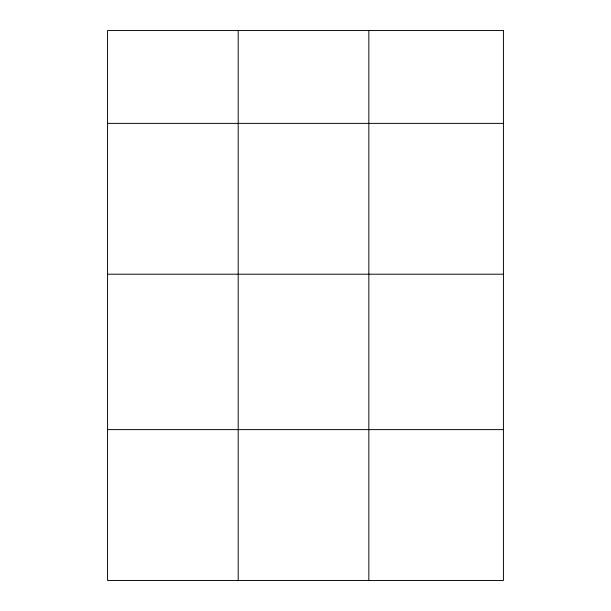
<?xml version="1.0" encoding="UTF-8"?>
<svg xmlns="http://www.w3.org/2000/svg" width="611" height="611" viewBox="0 0 611 611"><rect width="100%" height="100%" fill="white"/><g stroke="black" fill="none" stroke-linecap="round" stroke-linejoin="round"><path stroke-width="0.92" d="M107.567 123.376L503.433 123.376M107.567 274.209L503.433 274.209M107.567 429.617L503.433 429.617M368.838 30.55L368.838 580.45M238.198 30.55L238.198 580.45M503.433 30.55L107.567 30.55L107.567 580.45L503.433 580.45L503.433 30.55"/></g></svg>
